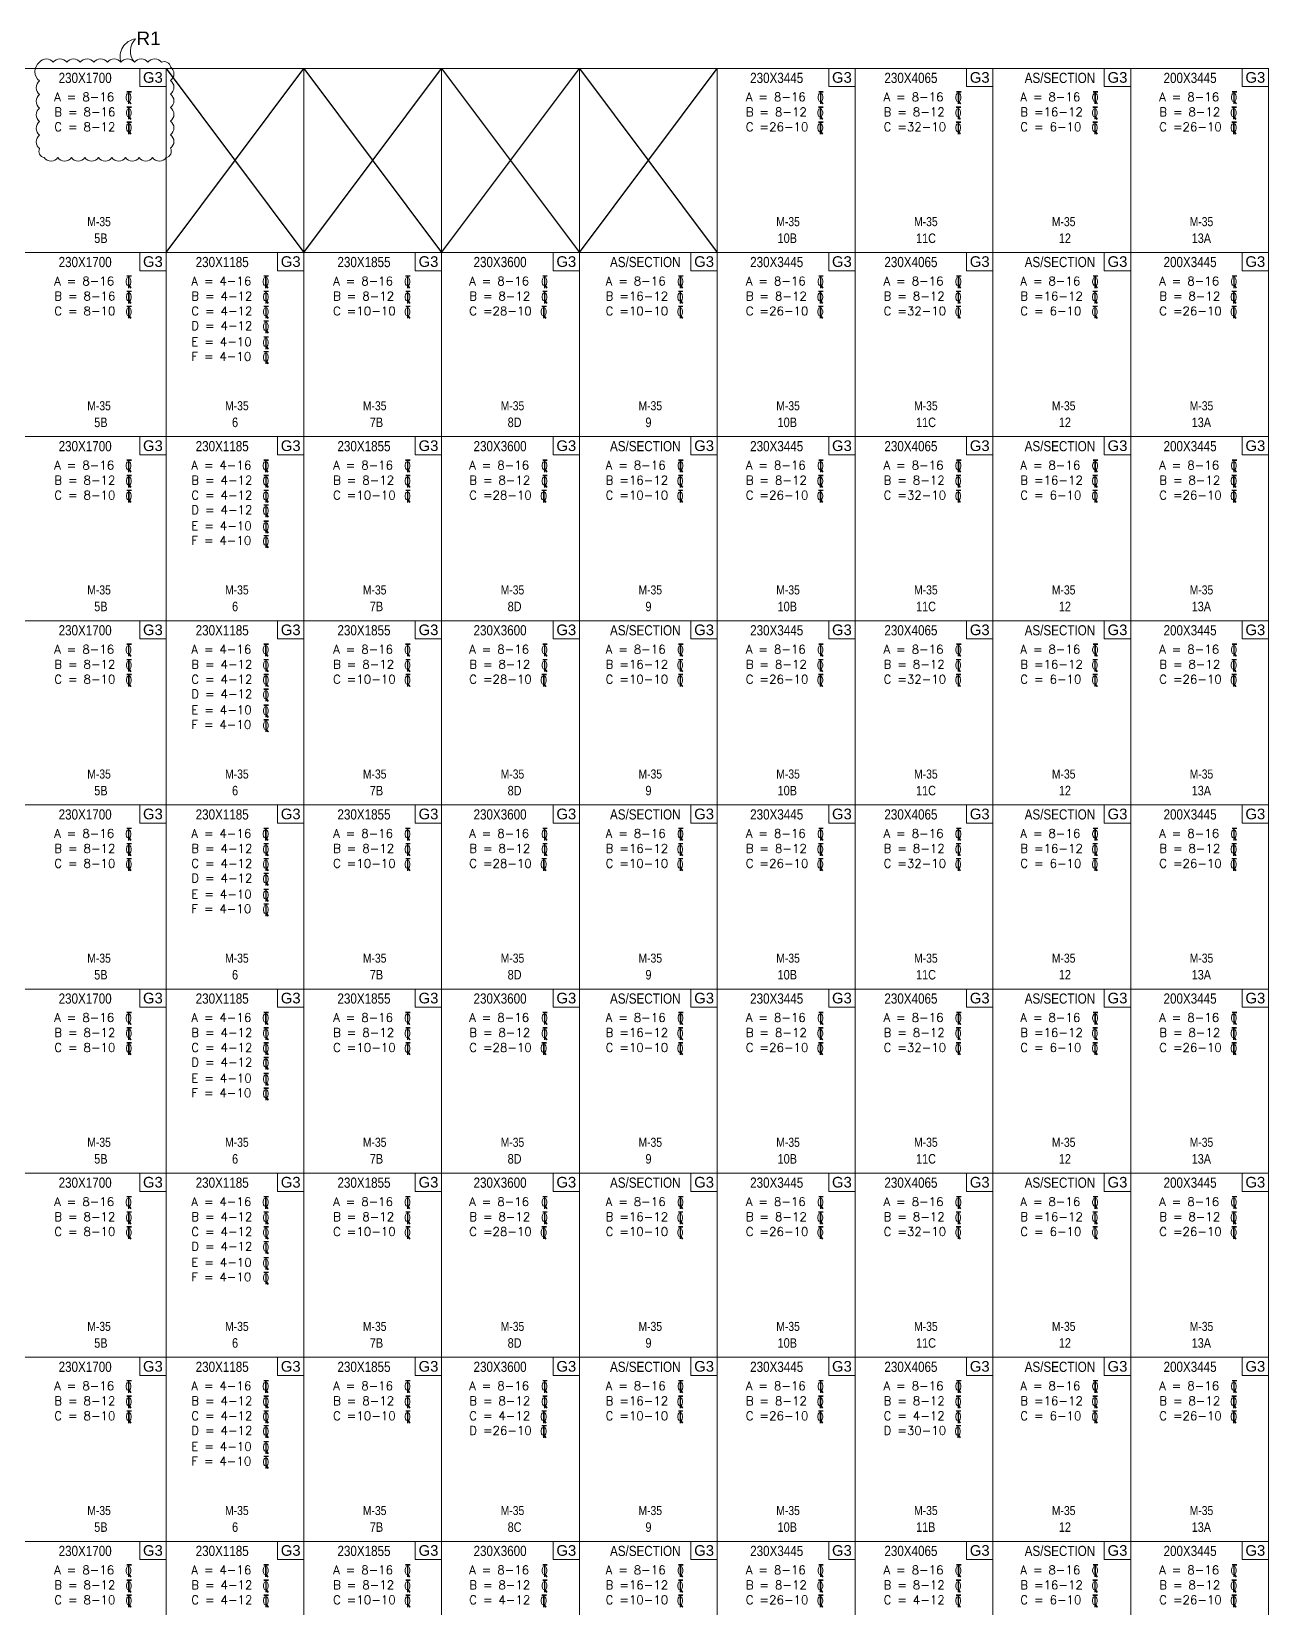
# Model space of a CAD drawing. Header units: millimetres. Extents: x 1363246 to 1691641, y -112430 to 78417.
# Drawn here: x 1585672 to 1613072, y -35166 to -247 of the extents above; entities that cross this region are included whole.
import ezdxf

# ---------------------------------------------------------------- set-up
doc = ezdxf.new("R2010")
doc.units = ezdxf.units.MM
doc.header["$LTSCALE"] = 500
doc.header["$MEASUREMENT"] = 0
for name, color, linetype, lineweight in [('LINE', 7, 'Continuous', 13), ('S - SUNK', 251, 'Continuous', 0), ('TEXT', 7, 'Continuous', 13), ('TEXT 3', 3, 'Continuous', 5), ('TEXT2', 3, 'Continuous', 15), ('TEXT2MM', 3, 'Continuous', 18)]:
    doc.layers.add(name, color=color, linetype=linetype, lineweight=lineweight)
doc.layers.add('T', color=6, linetype='Continuous')
doc.styles.add('3mm', font='arial.ttf')
doc.styles.add('ABHI', font='arial.ttf')
doc.styles.add('RAWAT', font='romand.shx', dxfattribs={"height": 115})
doc.styles.add('RD', font='romand.shx', dxfattribs={"height": 200})
doc.styles.add('TEXT', font='ARIALN.TTF', dxfattribs={"width": 0.8})

# ---------------------------------------------------------------- blocks, each defined once
blk = doc.blocks.new('T')
at = {"layer": 'LINE'}
for p, q in [((-27, 79), (39, 79)), ((-27, 72), (39, 72)), ((-2, 70), (-2, -99)), ((5, 70), (5, -99)), ((1, -61), (31, -100)), ((7, -57), (36, -96))]:
    blk.add_line(p, q, dxfattribs=at)
at = {"layer": 'LINE', "style": 'RAWAT'}
blk.add_text('0', height=115, dxfattribs=at).set_placement((-50, -63))

msp = doc.modelspace()

# ---------------------------------------------------------------- linework, layer by layer
at = {"layer": 'LINE', "color": 3}
for p in [(1565791.1, -1062, -2437250811), (1613071.8, -71371.1, -2437250811)]:
    msp.add_line(p, (1613071.8, -1062, -2437250811), dxfattribs=at)
at = {"layer": 'LINE', "color": 1}
for p, q in [((1588651.8, -71371.1, -2437250811), (1588651.8, -1062, -2437250811)), ((1591704.3, -71371.1, -2437250811), (1591704.3, -1062, -2437250811)), ((1594756.8, -71371.1, -2437250811), (1594756.8, -1062, -2437250811)), ((1597809.3, -71371.1, -2437250811), (1597809.3, -1062, -2437250811)), ((1600861.8, -71371.1, -2437250811), (1600861.8, -1062, -2437250811)), ((1603914.3, -71371.1, -2437250811), (1603914.3, -1062, -2437250811)), ((1606966.8, -71371.1, -2437250811), (1606966.8, -1062, -2437250811)), ((1610019.3, -71371.1, -2437250811), (1610019.3, -1062, -2437250811)), ((1565791.1, -5139.3, -2437250811), (1613071.8, -5139.3, -2437250811)), ((1565791.1, -9216.7, -2437250811), (1613071.8, -9216.7, -2437250811)), ((1565791.1, -13294, -2437250811), (1613071.8, -13294, -2437250811)), ((1565791.1, -17371.3, -2437250811), (1613071.8, -17371.3, -2437250811)), ((1565791.1, -21448.7, -2437250811), (1613071.8, -21448.7, -2437250811)), ((1565791.1, -25526, -2437250811), (1613071.8, -25526, -2437250811)), ((1565791.1, -29603.3, -2437250811), (1613071.8, -29603.3, -2437250811)), ((1565791.1, -33680.6, -2437250811), (1613071.8, -33680.6, -2437250811))]:
    msp.add_line(p, q, dxfattribs=at)
at = {"layer": 'S - SUNK', "color": 1, "ltscale": 10}
msp.add_lwpolyline([(1585851.1, -928.2, -0.5205671), (1586151.1, -928.2, -0.5205671), (1586451.1, -928.2, -0.5205671), (1586751.1, -928.2, -0.5205671), (1587051.1, -928.2, -0.5205671), (1587351.1, -928.2, -0.5205671), (1587651.1, -928.2, -0.5205671), (1587951.1, -928.2, -0.5205671), (1588251.1, -928.2, -0.5205671), (1588551.1, -928.2, -0.5205671), (1588747.9, -1031.5, -0.5205671), (1588747.9, -1331.5, -0.5205671), (1588747.9, -1631.5, -0.5205671), (1588747.9, -1931.5, -0.5205671), (1588747.9, -2231.5, -0.5205671), (1588747.9, -2531.5, -0.5205671), (1588747.9, -2831.5, -0.5205671), (1588653.7, -3037.4, -0.5205671), (1588353.7, -3037.4, -0.5205671), (1588053.7, -3037.4, -0.5205671), (1587753.7, -3037.4, -0.5205671), (1587453.7, -3037.4, -0.5205671), (1587153.7, -3037.4, -0.5205671), (1586853.7, -3037.4, -0.5205671), (1586553.7, -3037.4, -0.5205671), (1586253.7, -3037.4, -0.5205671), (1585953.7, -3037.4, -0.5205671), (1585851.1, -2840, -0.5205671), (1585851.1, -2540, -0.5205671), (1585851.1, -2240, -0.5205671), (1585851.1, -1940, -0.5205671), (1585851.1, -1640, -0.5205671), (1585851.1, -1340, -0.5205671)], format="xyb", close=True, dxfattribs=at)
for centre, radius, start, end in [((1588036.8, -807.7), 404, 98.80091, 197.35263), ((1588250.1, -681.5), 387.6, 135.22387, 219.53088)]:
    msp.add_arc(centre, radius, start, end, dxfattribs=at)
at = {"layer": 'T', "color": 1}
for p, q in [((1588651.8, -5139.3, -2437250811), (1591704.3, -1062, -2437250811)), ((1588651.8, -1062, -2437250811), (1591704.3, -5139.3, -2437250811)), ((1591704.3, -5139.3, -2437250811), (1594756.8, -1062, -2437250811)), ((1591704.3, -1062, -2437250811), (1594756.8, -5139.3, -2437250811)), ((1594756.8, -5139.3, -2437250811), (1597809.3, -1062, -2437250811)), ((1594756.8, -1062, -2437250811), (1597809.3, -5139.3, -2437250811)), ((1597809.3, -5139.3, -2437250811), (1600861.8, -1062, -2437250811)), ((1597809.3, -1062, -2437250811), (1600861.8, -5139.3, -2437250811))]:
    msp.add_line(p, q, dxfattribs=at)
at = {"layer": 'TEXT2', "color": 7, "lineweight": 20, "elevation": -2437250811}
for points in [[(1588651.8, -1062), (1588068, -1062), (1588068, -1465.2), (1588651.8, -1465.2)], [(1603914.3, -1062), (1603330.5, -1062), (1603330.5, -1465.2), (1603914.3, -1465.2)], [(1606966.8, -1062), (1606383, -1062), (1606383, -1465.2), (1606966.8, -1465.2)], [(1610019.3, -1062), (1609435.5, -1062), (1609435.5, -1465.2), (1610019.3, -1465.2)], [(1613071.8, -1062), (1612488.1, -1062), (1612488.1, -1465.2), (1613071.8, -1465.2)], [(1588651.8, -5139.3), (1588068, -5139.3), (1588068, -5542.6), (1588651.8, -5542.6)], [(1591704.3, -5139.3), (1591120.5, -5139.3), (1591120.5, -5542.6), (1591704.3, -5542.6)], [(1594756.8, -5139.3), (1594173, -5139.3), (1594173, -5542.6), (1594756.8, -5542.6)], [(1597809.3, -5139.3), (1597225.5, -5139.3), (1597225.5, -5542.6), (1597809.3, -5542.6)], [(1600861.8, -5139.3), (1600278, -5139.3), (1600278, -5542.6), (1600861.8, -5542.6)], [(1603914.3, -5139.3), (1603330.5, -5139.3), (1603330.5, -5542.6), (1603914.3, -5542.6)], [(1606966.8, -5139.3), (1606383, -5139.3), (1606383, -5542.6), (1606966.8, -5542.6)], [(1610019.3, -5139.3), (1609435.5, -5139.3), (1609435.5, -5542.6), (1610019.3, -5542.6)], [(1613071.8, -5139.3), (1612488.1, -5139.3), (1612488.1, -5542.6), (1613071.8, -5542.6)], [(1588651.8, -9216.7), (1588068, -9216.7), (1588068, -9619.9), (1588651.8, -9619.9)], [(1591704.3, -9216.7), (1591120.5, -9216.7), (1591120.5, -9619.9), (1591704.3, -9619.9)], [(1594756.8, -9216.7), (1594173, -9216.7), (1594173, -9619.9), (1594756.8, -9619.9)], [(1597809.3, -9216.7), (1597225.5, -9216.7), (1597225.5, -9619.9), (1597809.3, -9619.9)], [(1600861.8, -9216.7), (1600278, -9216.7), (1600278, -9619.9), (1600861.8, -9619.9)], [(1603914.3, -9216.7), (1603330.5, -9216.7), (1603330.5, -9619.9), (1603914.3, -9619.9)], [(1606966.8, -9216.7), (1606383, -9216.7), (1606383, -9619.9), (1606966.8, -9619.9)], [(1610019.3, -9216.7), (1609435.5, -9216.7), (1609435.5, -9619.9), (1610019.3, -9619.9)], [(1613071.8, -9216.7), (1612488.1, -9216.7), (1612488.1, -9619.9), (1613071.8, -9619.9)], [(1588651.8, -13294), (1588068, -13294), (1588068, -13697.2), (1588651.8, -13697.2)], [(1591704.3, -13294), (1591120.5, -13294), (1591120.5, -13697.2), (1591704.3, -13697.2)], [(1594756.8, -13294), (1594173, -13294), (1594173, -13697.2), (1594756.8, -13697.2)], [(1597809.3, -13294), (1597225.5, -13294), (1597225.5, -13697.2), (1597809.3, -13697.2)], [(1600861.8, -13294), (1600278, -13294), (1600278, -13697.2), (1600861.8, -13697.2)], [(1603914.3, -13294), (1603330.5, -13294), (1603330.5, -13697.2), (1603914.3, -13697.2)], [(1606966.8, -13294), (1606383, -13294), (1606383, -13697.2), (1606966.8, -13697.2)], [(1610019.3, -13294), (1609435.5, -13294), (1609435.5, -13697.2), (1610019.3, -13697.2)], [(1613071.8, -13294), (1612488.1, -13294), (1612488.1, -13697.2), (1613071.8, -13697.2)], [(1588651.8, -17371.3), (1588068, -17371.3), (1588068, -17774.6), (1588651.8, -17774.6)], [(1591704.3, -17371.3), (1591120.5, -17371.3), (1591120.5, -17774.6), (1591704.3, -17774.6)], [(1594756.8, -17371.3), (1594173, -17371.3), (1594173, -17774.6), (1594756.8, -17774.6)], [(1597809.3, -17371.3), (1597225.5, -17371.3), (1597225.5, -17774.6), (1597809.3, -17774.6)], [(1600861.8, -17371.3), (1600278, -17371.3), (1600278, -17774.6), (1600861.8, -17774.6)], [(1603914.3, -17371.3), (1603330.5, -17371.3), (1603330.5, -17774.6), (1603914.3, -17774.6)], [(1606966.8, -17371.3), (1606383, -17371.3), (1606383, -17774.6), (1606966.8, -17774.6)], [(1610019.3, -17371.3), (1609435.5, -17371.3), (1609435.5, -17774.6), (1610019.3, -17774.6)], [(1613071.8, -17371.3), (1612488.1, -17371.3), (1612488.1, -17774.6), (1613071.8, -17774.6)], [(1588651.8, -21448.7), (1588068, -21448.7), (1588068, -21851.9), (1588651.8, -21851.9)], [(1591704.3, -21448.7), (1591120.5, -21448.7), (1591120.5, -21851.9), (1591704.3, -21851.9)], [(1594756.8, -21448.7), (1594173, -21448.7), (1594173, -21851.9), (1594756.8, -21851.9)], [(1597809.3, -21448.7), (1597225.5, -21448.7), (1597225.5, -21851.9), (1597809.3, -21851.9)], [(1600861.8, -21448.7), (1600278, -21448.7), (1600278, -21851.9), (1600861.8, -21851.9)], [(1603914.3, -21448.7), (1603330.5, -21448.7), (1603330.5, -21851.9), (1603914.3, -21851.9)], [(1606966.8, -21448.7), (1606383, -21448.7), (1606383, -21851.9), (1606966.8, -21851.9)], [(1610019.3, -21448.7), (1609435.5, -21448.7), (1609435.5, -21851.9), (1610019.3, -21851.9)], [(1613071.8, -21448.7), (1612488.1, -21448.7), (1612488.1, -21851.9), (1613071.8, -21851.9)], [(1588651.8, -25526), (1588068, -25526), (1588068, -25929.2), (1588651.8, -25929.2)], [(1591704.3, -25526), (1591120.5, -25526), (1591120.5, -25929.2), (1591704.3, -25929.2)], [(1594756.8, -25526), (1594173, -25526), (1594173, -25929.2), (1594756.8, -25929.2)], [(1597809.3, -25526), (1597225.5, -25526), (1597225.5, -25929.2), (1597809.3, -25929.2)], [(1600861.8, -25526), (1600278, -25526), (1600278, -25929.2), (1600861.8, -25929.2)], [(1603914.3, -25526), (1603330.5, -25526), (1603330.5, -25929.2), (1603914.3, -25929.2)], [(1606966.8, -25526), (1606383, -25526), (1606383, -25929.2), (1606966.8, -25929.2)], [(1610019.3, -25526), (1609435.5, -25526), (1609435.5, -25929.2), (1610019.3, -25929.2)], [(1613071.8, -25526), (1612488.1, -25526), (1612488.1, -25929.2), (1613071.8, -25929.2)], [(1588651.8, -29603.3), (1588068, -29603.3), (1588068, -30006.5), (1588651.8, -30006.5)], [(1591704.3, -29603.3), (1591120.5, -29603.3), (1591120.5, -30006.5), (1591704.3, -30006.5)], [(1594756.8, -29603.3), (1594173, -29603.3), (1594173, -30006.5), (1594756.8, -30006.5)], [(1597809.3, -29603.3), (1597225.5, -29603.3), (1597225.5, -30006.5), (1597809.3, -30006.5)], [(1600861.8, -29603.3), (1600278, -29603.3), (1600278, -30006.5), (1600861.8, -30006.5)], [(1603914.3, -29603.3), (1603330.5, -29603.3), (1603330.5, -30006.5), (1603914.3, -30006.5)], [(1606966.8, -29603.3), (1606383, -29603.3), (1606383, -30006.5), (1606966.8, -30006.5)], [(1610019.3, -29603.3), (1609435.5, -29603.3), (1609435.5, -30006.5), (1610019.3, -30006.5)], [(1613071.8, -29603.3), (1612488.1, -29603.3), (1612488.1, -30006.5), (1613071.8, -30006.5)], [(1588651.8, -33680.6), (1588068, -33680.6), (1588068, -34083.9), (1588651.8, -34083.9)], [(1591704.3, -33680.6), (1591120.5, -33680.6), (1591120.5, -34083.9), (1591704.3, -34083.9)], [(1594756.8, -33680.6), (1594173, -33680.6), (1594173, -34083.9), (1594756.8, -34083.9)], [(1597809.3, -33680.6), (1597225.5, -33680.6), (1597225.5, -34083.9), (1597809.3, -34083.9)], [(1600861.8, -33680.6), (1600278, -33680.6), (1600278, -34083.9), (1600861.8, -34083.9)], [(1603914.3, -33680.6), (1603330.5, -33680.6), (1603330.5, -34083.9), (1603914.3, -34083.9)], [(1606966.8, -33680.6), (1606383, -33680.6), (1606383, -34083.9), (1606966.8, -34083.9)], [(1610019.3, -33680.6), (1609435.5, -33680.6), (1609435.5, -34083.9), (1610019.3, -34083.9)], [(1613071.8, -33680.6), (1612488.1, -33680.6), (1612488.1, -34083.9), (1613071.8, -34083.9)]]:
    msp.add_lwpolyline(points, close=True, dxfattribs=at)

# ---------------------------------------------------------------- block references
at = {"layer": 'TEXT', "color": 3, "xscale": 1.53, "yscale": 1.53, "zscale": 1.53}
for p in [(1587823, -1697.7, 0), (1603150.2, -1697.7, 0), (1606202.7, -1697.7), (1609231.3, -1697.7), (1612307.7, -1697.7, 0), (1587826.2, -2037.9, 0), (1603145, -2037.9, 0), (1606197.5, -2037.9), (1609226, -2037.9), (1612302.5, -2037.9, 0), (1587826.2, -2368.2, 0), (1603145, -2368.2, 0), (1606197.5, -2368.2), (1609226, -2368.2), (1612302.5, -2368.2, 0), (1587823, -5775.1), (1590859.1, -5775.1), (1593999.8, -5775.1, 0), (1597037.4, -5775.1), (1600045.9, -5775.1), (1603150.2, -5775.1), (1606202.7, -5775.1, 0), (1609231.3, -5775.1, 0), (1612307.7, -5775.1, 0), (1587826.2, -6115.3), (1590862.4, -6115.3), (1594003, -6115.3, 0), (1597036.4, -6115.3), (1600040.7, -6115.3), (1603145, -6115.3), (1606197.5, -6115.3, 0), (1609226, -6115.3, 0), (1612302.5, -6115.3, 0), (1587826.2, -6445.6), (1590862.4, -6445.6), (1594003, -6445.6, 0), (1597017.9, -6445.6), (1600040.7, -6445.6), (1603145, -6445.6), (1606197.5, -6445.6, 0), (1609226, -6445.6, 0), (1612302.5, -6445.6, 0), (1590862.4, -6771), (1590862.4, -7125.6), (1590862.4, -7449.8), (1587823, -9852.4, 0), (1590859.1, -9852.4, 0), (1593999.8, -9852.4, 0), (1597037.4, -9852.4, 0), (1600045.9, -9852.4, 0), (1603150.2, -9852.4, 0), (1606202.7, -9852.4, 0), (1609231.3, -9852.4, 0), (1612307.7, -9852.4, 0), (1587826.2, -10192.6, 0), (1590862.4, -10192.6, 0), (1594003, -10192.6, 0), (1597036.4, -10192.6, 0), (1600040.7, -10192.6, 0), (1603145, -10192.6, 0), (1606197.5, -10192.6, 0), (1609226, -10192.6, 0), (1612302.5, -10192.6, 0), (1587826.2, -10522.9, 0), (1590862.4, -10522.9, 0), (1594003, -10522.9, 0), (1597017.9, -10522.9, 0), (1600040.7, -10522.9, 0), (1603145, -10522.9, 0), (1606197.5, -10522.9, 0), (1609226, -10522.9, 0), (1612302.5, -10522.9, 0), (1590862.4, -10848.3, 0), (1590862.4, -11202.9, 0), (1590862.4, -11527.1, 0), (1587823, -13929.7, 0), (1590859.1, -13929.7, 0), (1593999.8, -13929.7, 0), (1597037.4, -13929.7, 0), (1600045.9, -13929.7, 0), (1603150.2, -13929.7), (1606202.7, -13929.7, 0), (1609231.3, -13929.7, 0), (1612307.7, -13929.7, 0), (1587826.2, -14269.9, 0), (1590862.4, -14269.9, 0), (1594003, -14269.9, 0), (1597036.4, -14269.9, 0), (1600040.7, -14269.9, 0), (1603145, -14269.9), (1606197.5, -14269.9, 0), (1609226, -14269.9, 0), (1612302.5, -14269.9, 0), (1587826.2, -14600.2, 0), (1590862.4, -14600.2, 0), (1594003, -14600.2, 0), (1597017.9, -14600.2, 0), (1600040.7, -14600.2, 0), (1603145, -14600.2), (1606197.5, -14600.2, 0), (1609226, -14600.2, 0), (1612302.5, -14600.2, 0), (1590862.4, -14925.7, 0), (1590862.4, -15280.2, 0), (1590862.4, -15604.5, 0), (1587823, -18007.1, 0), (1590859.1, -18007.1), (1593999.8, -18007.1, 0), (1597037.4, -18007.1), (1600045.9, -18007.1, 0), (1603150.2, -18007.1, 0), (1606202.7, -18007.1), (1609231.3, -18007.1, 0), (1612307.7, -18007.1, 0), (1587826.2, -18347.3, 0), (1590862.4, -18347.3), (1594003, -18347.3, 0), (1597036.4, -18347.3), (1600040.7, -18347.3, 0), (1603145, -18347.3, 0), (1606197.5, -18347.3), (1609226, -18347.3, 0), (1612302.5, -18347.3, 0), (1587826.2, -18677.5, 0), (1590862.4, -18677.5), (1594003, -18677.5, 0), (1597017.9, -18677.5), (1600040.7, -18677.5, 0), (1603145, -18677.5, 0), (1606197.5, -18677.5), (1609226, -18677.5, 0), (1612302.5, -18677.5, 0), (1590862.4, -19003), (1590862.4, -19357.6), (1590862.4, -19681.8), (1587823, -22084.4, 0), (1590859.1, -22084.4), (1593999.8, -22084.4, 0), (1597037.4, -22084.4, 0), (1600045.9, -22084.4), (1603150.2, -22084.4, 0), (1606202.7, -22084.4, 0), (1609231.3, -22084.4), (1612307.7, -22084.4, 0), (1587826.2, -22424.6, 0), (1590862.4, -22424.6), (1594003, -22424.6, 0), (1597036.4, -22424.6, 0), (1600040.7, -22424.6), (1603145, -22424.6, 0), (1606197.5, -22424.6, 0), (1609226, -22424.6), (1612302.5, -22424.6, 0), (1587826.2, -22754.9, 0), (1590862.4, -22754.9), (1594003, -22754.9, 0), (1597017.9, -22754.9, 0), (1600040.7, -22754.9), (1603145, -22754.9, 0), (1606197.5, -22754.9, 0), (1609226, -22754.9), (1612302.5, -22754.9, 0), (1590862.4, -23080.3), (1590862.4, -23434.9), (1590862.4, -23759.1), (1587823, -26161.7, 0), (1590859.1, -26161.7), (1593999.8, -26161.7, 0), (1597037.4, -26161.7), (1600045.9, -26161.7), (1603150.2, -26161.7, 0), (1606202.7, -26161.7, 0), (1609231.3, -26161.7), (1612307.7, -26161.7), (1587826.2, -26501.9, 0), (1590862.4, -26501.9), (1594003, -26501.9, 0), (1597036.4, -26501.9), (1600040.7, -26501.9), (1603145, -26501.9, 0), (1606197.5, -26501.9, 0), (1609226, -26501.9), (1612302.5, -26501.9), (1587826.2, -26832.2, 0), (1590862.4, -26832.2), (1594003, -26832.2, 0), (1597017.9, -26832.2), (1600040.7, -26832.2), (1603145, -26832.2, 0), (1606197.5, -26832.2, 0), (1609226, -26832.2), (1612302.5, -26832.2), (1590862.4, -27157.6), (1590862.4, -27512.2), (1590862.4, -27836.5), (1587823, -30239, 0), (1590859.1, -30239), (1593999.8, -30239, 0), (1597037.4, -30239, 0), (1600045.9, -30239), (1603150.2, -30239, 0), (1606202.7, -30239, 0), (1609231.3, -30239), (1612307.7, -30239), (1587826.2, -30579.2, 0), (1590862.4, -30579.2), (1594003, -30579.2, 0), (1597036.4, -30579.2, 0), (1600040.7, -30579.2), (1603145, -30579.2, 0), (1606197.5, -30579.2, 0), (1609226, -30579.2), (1612302.5, -30579.2), (1587826.2, -30909.5, 0), (1590862.4, -30909.5), (1594003, -30909.5, 0), (1597017.9, -30909.5, 0), (1600040.7, -30909.5), (1603145, -30909.5, 0), (1606197.5, -30909.5, 0), (1609226, -30909.5), (1612302.5, -30909.5), (1590862.4, -31235), (1597017.9, -31235, 0), (1606193.8, -31235, 0), (1590862.4, -31589.5), (1590862.4, -31913.8), (1587823, -34316.4, 0), (1590859.1, -34316.4), (1593999.8, -34316.4, 0), (1597037.4, -34316.4), (1600045.9, -34316.4), (1603150.2, -34316.4, 0), (1606202.7, -34316.4, 0), (1609231.3, -34316.4), (1612307.7, -34316.4), (1587826.2, -34656.6, 0), (1590862.4, -34656.6), (1594003, -34656.6, 0), (1597036.4, -34656.6), (1600040.7, -34656.6), (1603145, -34656.6, 0), (1606197.5, -34656.6, 0), (1609226, -34656.6), (1612302.5, -34656.6), (1587826.2, -34986.9, 0), (1590862.4, -34986.9), (1594003, -34986.9, 0), (1597017.9, -34986.9), (1600040.7, -34986.9), (1603145, -34986.9, 0), (1606197.5, -34986.9, 0), (1609226, -34986.9), (1612302.5, -34986.9)]:
    msp.add_blockref('T', p, dxfattribs=at)

# ---------------------------------------------------------------- texts
at = {"layer": 'TEXT', "color": 3, "style": 'RD'}
for s, p in [('A = 8-16', (1586175.2, -1789.8, -245631.4)), ('A = 8-16', (1601493.9, -1789.8, -245631.4)), ('A = 8-16', (1604546.4, -1789.8, -245631.4)), ('A = 8-16', (1607575, -1789.8, -245631.4)), ('A = 8-16', (1610651.4, -1789.8, -245631.4)), ('B = 8-16', (1586175.2, -2123, -245631.4)), ('B = 8-12', (1601493.9, -2123, -245631.4)), ('B = 8-12', (1604546.4, -2123, -245631.4)), ('B =16-12', (1607575, -2123, -245631.4)), ('B = 8-12', (1610651.4, -2123, -245631.4)), ('C = 8-12', (1586175.2, -2453.2, -245631.4)), ('C =26-10', (1601493.9, -2453.2, -245631.4)), ('C =32-10', (1604546.4, -2453.2, -245631.4)), ('C = 6-10', (1607575, -2453.2, -245631.4)), ('C =26-10', (1610651.4, -2453.2, -245631.4)), ('A = 8-16', (1586175.2, -5867.2, -245631.4)), ('A = 4-16', (1589211.3, -5867.2, -245631.4)), ('A = 8-16', (1592352, -5867.2, -245631.4)), ('A = 8-16', (1595366.8, -5867.2, -245631.4)), ('A = 8-16', (1598389.6, -5867.2, -245631.4)), ('A = 8-16', (1601493.9, -5867.2, -245631.4)), ('A = 8-16', (1604546.4, -5867.2, -245631.4)), ('A = 8-16', (1607575, -5867.2, -245631.4)), ('A = 8-16', (1610651.4, -5867.2, -245631.4)), ('B = 8-16', (1586175.2, -6200.3, -245631.4)), ('B = 4-12', (1589211.3, -6200.3, -245631.4)), ('B = 8-12', (1592352, -6200.3, -245631.4)), ('B = 8-12', (1595366.8, -6200.3, -245631.4)), ('B =16-12', (1598389.6, -6200.3, -245631.4)), ('B = 8-12', (1601493.9, -6200.3, -245631.4)), ('B = 8-12', (1604546.4, -6200.3, -245631.4)), ('B =16-12', (1607575, -6200.3, -245631.4)), ('B = 8-12', (1610651.4, -6200.3, -245631.4)), ('C = 8-10', (1586175.2, -6530.6, -245631.4)), ('C = 4-12', (1589211.3, -6530.6, -245631.4)), ('C =10-10', (1592352, -6530.6, -245631.4)), ('C =28-10', (1595366.8, -6530.6, -245631.4)), ('C =10-10', (1598389.6, -6530.6, -245631.4)), ('C =26-10', (1601493.9, -6530.6, -245631.4)), ('C =32-10', (1604546.4, -6530.6, -245631.4)), ('C = 6-10', (1607575, -6530.6, -245631.4)), ('C =26-10', (1610651.4, -6530.6, -245631.4)), ('D = 4-12', (1589211.3, -6856, -245631.4)), ('E = 4-10', (1589211.3, -7210.6, -245631.4)), ('F = 4-10', (1589211.3, -7534.8, -245631.4)), ('A = 8-16', (1586175.2, -9944.5, -245631.4)), ('A = 4-16', (1589211.3, -9944.5, -245631.4)), ('A = 8-16', (1592352, -9944.5, -245631.4)), ('A = 8-16', (1595366.8, -9944.5, -245631.4)), ('A = 8-16', (1598389.6, -9944.5, -245631.4)), ('A = 8-16', (1601493.9, -9944.5, -245631.4)), ('A = 8-16', (1604546.4, -9944.5, -245631.4)), ('A = 8-16', (1607575, -9944.5, -245631.4)), ('A = 8-16', (1610651.4, -9944.5, -245631.4)), ('B = 8-12', (1586175.2, -10277.6, -245631.4)), ('B = 4-12', (1589211.3, -10277.6, -245631.4)), ('B = 8-12', (1592352, -10277.6, -245631.4)), ('B = 8-12', (1595366.8, -10277.6, -245631.4)), ('B =16-12', (1598389.6, -10277.6, -245631.4)), ('B = 8-12', (1601493.9, -10277.6, -245631.4)), ('B = 8-12', (1604546.4, -10277.6, -245631.4)), ('B =16-12', (1607575, -10277.6, -245631.4)), ('B = 8-12', (1610651.4, -10277.6, -245631.4)), ('C = 8-10', (1586175.2, -10607.9, -245631.4)), ('C = 4-12', (1589211.3, -10607.9, -245631.4)), ('C =10-10', (1592352, -10607.9, -245631.4)), ('C =28-10', (1595366.8, -10607.9, -245631.4)), ('C =10-10', (1598389.6, -10607.9, -245631.4)), ('C =26-10', (1601493.9, -10607.9, -245631.4)), ('C =32-10', (1604546.4, -10607.9, -245631.4)), ('C = 6-10', (1607575, -10607.9, -245631.4)), ('C =26-10', (1610651.4, -10607.9, -245631.4)), ('D = 4-12', (1589211.3, -10933.3, -245631.4)), ('E = 4-10', (1589211.3, -11287.9, -245631.4)), ('F = 4-10', (1589211.3, -11612.2, -245631.4)), ('A = 8-16', (1586175.2, -14021.8, -245631.4)), ('A = 4-16', (1589211.3, -14021.8, -245631.4)), ('A = 8-16', (1592352, -14021.8, -245631.4)), ('A = 8-16', (1595366.8, -14021.8, -245631.4)), ('A = 8-16', (1598389.6, -14021.8, -245631.4)), ('A = 8-16', (1601493.9, -14021.8, -245631.4)), ('A = 8-16', (1604546.4, -14021.8, -245631.4)), ('A = 8-16', (1607575, -14021.8, -245631.4)), ('A = 8-16', (1610651.4, -14021.8, -245631.4)), ('B = 8-12', (1586175.2, -14354.9, -245631.4)), ('B = 4-12', (1589211.3, -14354.9, -245631.4)), ('B = 8-12', (1592352, -14354.9, -245631.4)), ('B = 8-12', (1595366.8, -14354.9, -245631.4)), ('B =16-12', (1598389.6, -14354.9, -245631.4)), ('B = 8-12', (1601493.9, -14354.9, -245631.4)), ('B = 8-12', (1604546.4, -14354.9, -245631.4)), ('B =16-12', (1607575, -14354.9, -245631.4)), ('B = 8-12', (1610651.4, -14354.9, -245631.4)), ('C = 8-10', (1586175.2, -14685.2, -245631.4)), ('C = 4-12', (1589211.3, -14685.2, -245631.4)), ('C =10-10', (1592352, -14685.2, -245631.4)), ('C =28-10', (1595366.8, -14685.2, -245631.4)), ('C =10-10', (1598389.6, -14685.2, -245631.4)), ('C =26-10', (1601493.9, -14685.2, -245631.4)), ('C =32-10', (1604546.4, -14685.2, -245631.4)), ('C = 6-10', (1607575, -14685.2, -245631.4)), ('C =26-10', (1610651.4, -14685.2, -245631.4)), ('D = 4-12', (1589211.3, -15010.7, -245631.4)), ('E = 4-10', (1589211.3, -15365.2, -245631.4)), ('F = 4-10', (1589211.3, -15689.5, -245631.4)), ('A = 8-16', (1586175.2, -18099.1, -245631.4)), ('A = 4-16', (1589211.3, -18099.1, -245631.4)), ('A = 8-16', (1592352, -18099.1, -245631.4)), ('A = 8-16', (1595366.8, -18099.1, -245631.4)), ('A = 8-16', (1598389.6, -18099.1, -245631.4)), ('A = 8-16', (1601493.9, -18099.1, -245631.4)), ('A = 8-16', (1604546.4, -18099.1, -245631.4)), ('A = 8-16', (1607575, -18099.1, -245631.4)), ('A = 8-16', (1610651.4, -18099.1, -245631.4)), ('B = 8-12', (1586175.2, -18432.3, -245631.4)), ('B = 4-12', (1589211.3, -18432.3, -245631.4)), ('B = 8-12', (1592352, -18432.3, -245631.4)), ('B = 8-12', (1595366.8, -18432.3, -245631.4)), ('B =16-12', (1598389.6, -18432.3, -245631.4)), ('B = 8-12', (1601493.9, -18432.3, -245631.4)), ('B = 8-12', (1604546.4, -18432.3, -245631.4)), ('B =16-12', (1607575, -18432.3, -245631.4)), ('B = 8-12', (1610651.4, -18432.3, -245631.4)), ('C = 8-10', (1586175.2, -18762.6, -245631.4)), ('C = 4-12', (1589211.3, -18762.6, -245631.4)), ('C =10-10', (1592352, -18762.6, -245631.4)), ('C =28-10', (1595366.8, -18762.6, -245631.4)), ('C =10-10', (1598389.6, -18762.6, -245631.4)), ('C =26-10', (1601493.9, -18762.6, -245631.4)), ('C =32-10', (1604546.4, -18762.6, -245631.4)), ('C = 6-10', (1607575, -18762.6, -245631.4)), ('C =26-10', (1610651.4, -18762.6, -245631.4)), ('D = 4-12', (1589211.3, -19088, -245631.4)), ('E = 4-10', (1589211.3, -19442.6, -245631.4)), ('F = 4-10', (1589211.3, -19766.8, -245631.4)), ('A = 8-16', (1586175.2, -22176.5, -245631.4)), ('A = 4-16', (1589211.3, -22176.5, -245631.4)), ('A = 8-16', (1592352, -22176.5, -245631.4)), ('A = 8-16', (1595366.8, -22176.5, -245631.4)), ('A = 8-16', (1598389.6, -22176.5, -245631.4)), ('A = 8-16', (1601493.9, -22176.5, -245631.4)), ('A = 8-16', (1604546.4, -22176.5, -245631.4)), ('A = 8-16', (1607575, -22176.5, -245631.4)), ('A = 8-16', (1610651.4, -22176.5, -245631.4)), ('B = 8-12', (1586175.2, -22509.6, -245631.4)), ('B = 4-12', (1589211.3, -22509.6, -245631.4)), ('B = 8-12', (1592352, -22509.6, -245631.4)), ('B = 8-12', (1595366.8, -22509.6, -245631.4)), ('B =16-12', (1598389.6, -22509.6, -245631.4)), ('B = 8-12', (1601493.9, -22509.6, -245631.4)), ('B = 8-12', (1604546.4, -22509.6, -245631.4)), ('B =16-12', (1607575, -22509.6, -245631.4)), ('B = 8-12', (1610651.4, -22509.6, -245631.4)), ('C = 8-10', (1586175.2, -22839.9, -245631.4)), ('C = 4-12', (1589211.3, -22839.9, -245631.4)), ('C =10-10', (1592352, -22839.9, -245631.4)), ('C =28-10', (1595366.8, -22839.9, -245631.4)), ('C =10-10', (1598389.6, -22839.9, -245631.4)), ('C =26-10', (1601493.9, -22839.9, -245631.4)), ('C =32-10', (1604546.4, -22839.9, -245631.4)), ('C = 6-10', (1607575, -22839.9, -245631.4)), ('C =26-10', (1610651.4, -22839.9, -245631.4)), ('D = 4-12', (1589211.3, -23165.3, -245631.4)), ('E = 4-10', (1589211.3, -23519.9, -245631.4)), ('F = 4-10', (1589211.3, -23844.1, -245631.4)), ('A = 8-16', (1586175.2, -26253.8, -245631.4)), ('A = 4-16', (1589211.3, -26253.8, -245631.4)), ('A = 8-16', (1592352, -26253.8, -245631.4)), ('A = 8-16', (1595366.8, -26253.8, -245631.4)), ('A = 8-16', (1598389.6, -26253.8, -245631.4)), ('A = 8-16', (1601493.9, -26253.8, -245631.4)), ('A = 8-16', (1604546.4, -26253.8, -245631.4)), ('A = 8-16', (1607575, -26253.8, -245631.4)), ('A = 8-16', (1610651.4, -26253.8, -245631.4)), ('B = 8-12', (1586175.2, -26586.9, -245631.4)), ('B = 4-12', (1589211.3, -26586.9, -245631.4)), ('B = 8-12', (1592352, -26586.9, -245631.4)), ('B = 8-12', (1595366.8, -26586.9, -245631.4)), ('B =16-12', (1598389.6, -26586.9, -245631.4)), ('B = 8-12', (1601493.9, -26586.9, -245631.4)), ('B = 8-12', (1604546.4, -26586.9, -245631.4)), ('B =16-12', (1607575, -26586.9, -245631.4)), ('B = 8-12', (1610651.4, -26586.9, -245631.4)), ('C = 8-10', (1586175.2, -26917.2, -245631.4)), ('C = 4-12', (1589211.3, -26917.2, -245631.4)), ('C =10-10', (1592352, -26917.2, -245631.4)), ('C =28-10', (1595366.8, -26917.2, -245631.4)), ('C =10-10', (1598389.6, -26917.2, -245631.4)), ('C =26-10', (1601493.9, -26917.2, -245631.4)), ('C =32-10', (1604546.4, -26917.2, -245631.4)), ('C = 6-10', (1607575, -26917.2, -245631.4)), ('C =26-10', (1610651.4, -26917.2, -245631.4)), ('D = 4-12', (1589211.3, -27242.7, -245631.4)), ('E = 4-10', (1589211.3, -27597.2, -245631.4)), ('F = 4-10', (1589211.3, -27921.5, -245631.4)), ('A = 8-16', (1586175.2, -30331.1, -245631.4)), ('A = 4-16', (1589211.3, -30331.1, -245631.4)), ('A = 8-16', (1592352, -30331.1, -245631.4)), ('A = 8-16', (1595366.8, -30331.1, -245631.4)), ('A = 8-16', (1598389.6, -30331.1, -245631.4)), ('A = 8-16', (1601493.9, -30331.1, -245631.4)), ('A = 8-16', (1604546.4, -30331.1, -245631.4)), ('A = 8-16', (1607575, -30331.1, -245631.4)), ('A = 8-16', (1610651.4, -30331.1, -245631.4)), ('B = 8-12', (1586175.2, -30664.3, -245631.4)), ('B = 4-12', (1589211.3, -30664.3, -245631.4)), ('B = 8-12', (1592352, -30664.3, -245631.4)), ('B = 8-12', (1595366.8, -30664.3, -245631.4)), ('B =16-12', (1598389.6, -30664.3, -245631.4)), ('B = 8-12', (1601493.9, -30664.3, -245631.4)), ('B = 8-12', (1604546.4, -30664.3, -245631.4)), ('B =16-12', (1607575, -30664.3, -245631.4)), ('B = 8-12', (1610651.4, -30664.3, -245631.4)), ('C = 8-10', (1586175.2, -30994.5, -245631.4)), ('C = 4-12', (1589211.3, -30994.5, -245631.4)), ('C =10-10', (1592352, -30994.5, -245631.4)), ('C = 4-12', (1595366.8, -30994.5, -245631.4)), ('C =10-10', (1598389.6, -30994.5, -245631.4)), ('C =26-10', (1601493.9, -30994.5, -245631.4)), ('C = 4-12', (1604546.4, -30994.5, -245631.4)), ('C = 6-10', (1607575, -30994.5, -245631.4)), ('C =26-10', (1610651.4, -30994.5, -245631.4)), ('D = 4-12', (1589211.3, -31320, -245631.4)), ('D =26-10', (1595366.8, -31320, -245631.4)), ('D =30-10', (1604546.4, -31320, -245631.4)), ('E = 4-10', (1589211.3, -31674.6, -245631.4)), ('F = 4-10', (1589211.3, -31998.8, -245631.4)), ('A = 8-16', (1586175.2, -34408.5, -245631.4)), ('A = 4-16', (1589211.3, -34408.5, -245631.4)), ('A = 8-16', (1592352, -34408.5, -245631.4)), ('A = 8-16', (1595366.8, -34408.5, -245631.4)), ('A = 8-16', (1598389.6, -34408.5, -245631.4)), ('A = 8-16', (1601493.9, -34408.5, -245631.4)), ('A = 8-16', (1604546.4, -34408.5, -245631.4)), ('A = 8-16', (1607575, -34408.5, -245631.4)), ('A = 8-16', (1610651.4, -34408.5, -245631.4)), ('B = 8-12', (1586175.2, -34741.6, -245631.4)), ('B = 4-12', (1589211.3, -34741.6, -245631.4)), ('B = 8-12', (1592352, -34741.6, -245631.4)), ('B = 8-12', (1595366.8, -34741.6, -245631.4)), ('B =16-12', (1598389.6, -34741.6, -245631.4)), ('B = 8-12', (1601493.9, -34741.6, -245631.4)), ('B = 8-12', (1604546.4, -34741.6, -245631.4)), ('B =16-12', (1607575, -34741.6, -245631.4)), ('B = 8-12', (1610651.4, -34741.6, -245631.4)), ('C = 8-10', (1586175.2, -35071.9, -245631.4)), ('C = 4-12', (1589211.3, -35071.9, -245631.4)), ('C =10-10', (1592352, -35071.9, -245631.4)), ('C = 4-12', (1595366.8, -35071.9, -245631.4)), ('C =10-10', (1598389.6, -35071.9, -245631.4)), ('C =26-10', (1601493.9, -35071.9, -245631.4)), ('C = 4-12', (1604546.4, -35071.9, -245631.4)), ('C = 6-10', (1607575, -35071.9, -245631.4)), ('C =26-10', (1610651.4, -35071.9, -245631.4))]:
    msp.add_text(s, height=191.25, dxfattribs=at).set_placement(p)
at = {"layer": 'TEXT 3', "color": 6, "linetype": 'Continuous', "style": 'TEXT'}
for s, height, p in [('230X1700', 225, (1586271.6, -1385.8, -2437250807.1)), ('230X3445', 225, (1601590.3, -1385.8, -2437250807.1)), ('230X4065', 225, (1604563.8, -1385.8, -2437250807.1)), ('AS/SECTION', 225, (1607671.4, -1385.8, -2437250807.1)), ('200X3445', 225, (1610747.8, -1385.8, -2437250807.1)), ('M-35', 200, (1586906.5, -4556.1, -2437250807.1)), ('M-35', 200, (1602169.1, -4556.1, -2437250807.1)), ('M-35', 200, (1605221.6, -4556.1, -2437250807.1)), ('M-35', 200, (1608274.1, -4556.1, -2437250807.1)), ('M-35', 200, (1611326.6, -4556.1, -2437250807.1)), ('230X1700', 225, (1586271.6, -5463.1, -2437250807.1)), ('230X1185', 225, (1589307.7, -5463.1, -2437250807.1)), ('230X1855', 225, (1592448.4, -5463.1, -2437250807.1)), ('230X3600', 225, (1595463.2, -5463.1, -2437250807.1)), ('AS/SECTION', 225, (1598486.1, -5463.1, -2437250807.1)), ('230X3445', 225, (1601590.3, -5463.1, -2437250807.1)), ('230X4065', 225, (1604563.8, -5463.1, -2437250807.1)), ('AS/SECTION', 225, (1607671.4, -5463.1, -2437250807.1)), ('200X3445', 225, (1610747.8, -5463.1, -2437250807.1)), ('M-35', 200, (1586906.5, -8633.5, -2437250807.1)), ('M-35', 200, (1589959.1, -8633.5, -2437250807.1)), ('M-35', 200, (1593011.6, -8633.5, -2437250807.1)), ('M-35', 200, (1596064.1, -8633.5, -2437250807.1)), ('M-35', 200, (1599116.6, -8633.5, -2437250807.1)), ('M-35', 200, (1602169.1, -8633.5, -2437250807.1)), ('M-35', 200, (1605221.6, -8633.5, -2437250807.1)), ('M-35', 200, (1608274.1, -8633.5, -2437250807.1)), ('M-35', 200, (1611326.6, -8633.5, -2437250807.1)), ('230X1700', 225, (1586271.6, -9540.4, -2437250807.1)), ('230X1185', 225, (1589307.7, -9540.4, -2437250807.1)), ('230X1855', 225, (1592448.4, -9540.4, -2437250807.1)), ('230X3600', 225, (1595463.2, -9540.4, -2437250807.1)), ('AS/SECTION', 225, (1598486.1, -9540.4, -2437250807.1)), ('230X3445', 225, (1601590.3, -9540.4, -2437250807.1)), ('230X4065', 225, (1604563.8, -9540.4, -2437250807.1)), ('AS/SECTION', 225, (1607671.4, -9540.4, -2437250807.1)), ('200X3445', 225, (1610747.8, -9540.4, -2437250807.1)), ('M-35', 200, (1586906.5, -12710.8, -2437250807.1)), ('M-35', 200, (1589959.1, -12710.8, -2437250807.1)), ('M-35', 200, (1593011.6, -12710.8, -2437250807.1)), ('M-35', 200, (1596064.1, -12710.8, -2437250807.1)), ('M-35', 200, (1599116.6, -12710.8, -2437250807.1)), ('M-35', 200, (1602169.1, -12710.8, -2437250807.1)), ('M-35', 200, (1605221.6, -12710.8, -2437250807.1)), ('M-35', 200, (1608274.1, -12710.8, -2437250807.1)), ('M-35', 200, (1611326.6, -12710.8, -2437250807.1)), ('230X1700', 225, (1586271.6, -13617.8, -2437250807.1)), ('230X1185', 225, (1589307.7, -13617.8, -2437250807.1)), ('230X1855', 225, (1592448.4, -13617.8, -2437250807.1)), ('230X3600', 225, (1595463.2, -13617.8, -2437250807.1)), ('AS/SECTION', 225, (1598486.1, -13617.8, -2437250807.1)), ('230X3445', 225, (1601590.3, -13617.8, -2437250807.1)), ('230X4065', 225, (1604563.8, -13617.8, -2437250807.1)), ('AS/SECTION', 225, (1607671.4, -13617.8, -2437250807.1)), ('200X3445', 225, (1610747.8, -13617.8, -2437250807.1)), ('M-35', 200, (1586906.5, -16788.1, -2437250807.1)), ('M-35', 200, (1589959.1, -16788.1, -2437250807.1)), ('M-35', 200, (1593011.6, -16788.1, -2437250807.1)), ('M-35', 200, (1596064.1, -16788.1, -2437250807.1)), ('M-35', 200, (1599116.6, -16788.1, -2437250807.1)), ('M-35', 200, (1602169.1, -16788.1, -2437250807.1)), ('M-35', 200, (1605221.6, -16788.1, -2437250807.1)), ('M-35', 200, (1608274.1, -16788.1, -2437250807.1)), ('M-35', 200, (1611326.6, -16788.1, -2437250807.1)), ('AS/SECTION', 225, (1598486.1, -17695.1, -2437250807.1)), ('AS/SECTION', 225, (1607671.4, -17695.1, -2437250807.1)), ('230X1700', 225, (1586271.6, -17695.1, -2437250807.1)), ('230X1185', 225, (1589307.7, -17695.1, -2437250807.1)), ('230X1855', 225, (1592448.4, -17695.1, -2437250807.1)), ('230X3600', 225, (1595463.2, -17695.1, -2437250807.1)), ('230X3445', 225, (1601590.3, -17695.1, -2437250807.1)), ('230X4065', 225, (1604563.8, -17695.1, -2437250807.1)), ('200X3445', 225, (1610747.8, -17695.1, -2437250807.1)), ('M-35', 200, (1586906.5, -20865.4, -2437250807.1)), ('M-35', 200, (1589959.1, -20865.4, -2437250807.1)), ('M-35', 200, (1593011.6, -20865.4, -2437250807.1)), ('M-35', 200, (1596064.1, -20865.4, -2437250807.1)), ('M-35', 200, (1599116.6, -20865.4, -2437250807.1)), ('M-35', 200, (1602169.1, -20865.4, -2437250807.1)), ('M-35', 200, (1605221.6, -20865.4, -2437250807.1)), ('M-35', 200, (1608274.1, -20865.4, -2437250807.1)), ('M-35', 200, (1611326.6, -20865.4, -2437250807.1)), ('230X1700', 225, (1586271.6, -21772.4, -2437250807.1)), ('230X1185', 225, (1589307.7, -21772.4, -2437250807.1)), ('230X1855', 225, (1592448.4, -21772.4, -2437250807.1)), ('230X3600', 225, (1595463.2, -21772.4, -2437250807.1)), ('AS/SECTION', 225, (1598486.1, -21772.4, -2437250807.1)), ('230X3445', 225, (1601590.3, -21772.4, -2437250807.1)), ('230X4065', 225, (1604563.8, -21772.4, -2437250807.1)), ('AS/SECTION', 225, (1607671.4, -21772.4, -2437250807.1)), ('200X3445', 225, (1610747.8, -21772.4, -2437250807.1)), ('M-35', 200, (1586906.5, -24942.8, -2437250807.1)), ('M-35', 200, (1589959.1, -24942.8, -2437250807.1)), ('M-35', 200, (1593011.6, -24942.8, -2437250807.1)), ('M-35', 200, (1596064.1, -24942.8, -2437250807.1)), ('M-35', 200, (1599116.6, -24942.8, -2437250807.1)), ('M-35', 200, (1602169.1, -24942.8, -2437250807.1)), ('M-35', 200, (1605221.6, -24942.8, -2437250807.1)), ('M-35', 200, (1608274.1, -24942.8, -2437250807.1)), ('M-35', 200, (1611326.6, -24942.8, -2437250807.1)), ('230X1700', 225, (1586271.6, -25849.7, -2437250807.1)), ('230X1185', 225, (1589307.7, -25849.7, -2437250807.1)), ('230X1855', 225, (1592448.4, -25849.7, -2437250807.1)), ('230X3600', 225, (1595463.2, -25849.7, -2437250807.1)), ('AS/SECTION', 225, (1598486.1, -25849.7, -2437250807.1)), ('230X3445', 225, (1601590.3, -25849.7, -2437250807.1)), ('230X4065', 225, (1604563.8, -25849.7, -2437250807.1)), ('AS/SECTION', 225, (1607671.4, -25849.7, -2437250807.1)), ('200X3445', 225, (1610747.8, -25849.7, -2437250807.1)), ('M-35', 200, (1586906.5, -29020.1, -2437250807.1)), ('M-35', 200, (1589959.1, -29020.1, -2437250807.1)), ('M-35', 200, (1593011.6, -29020.1, -2437250807.1)), ('M-35', 200, (1596064.1, -29020.1, -2437250807.1)), ('M-35', 200, (1599116.6, -29020.1, -2437250807.1)), ('M-35', 200, (1602169.1, -29020.1, -2437250807.1)), ('M-35', 200, (1605221.6, -29020.1, -2437250807.1)), ('M-35', 200, (1608274.1, -29020.1, -2437250807.1)), ('M-35', 200, (1611326.6, -29020.1, -2437250807.1)), ('230X1700', 225, (1586271.6, -29927.1, -2437250807.1)), ('230X1185', 225, (1589307.7, -29927.1, -2437250807.1)), ('230X1855', 225, (1592448.4, -29927.1, -2437250807.1)), ('230X3600', 225, (1595463.2, -29927.1, -2437250807.1)), ('AS/SECTION', 225, (1598486.1, -29927.1, -2437250807.1)), ('230X3445', 225, (1601590.3, -29927.1, -2437250807.1)), ('230X4065', 225, (1604563.8, -29927.1, -2437250807.1)), ('AS/SECTION', 225, (1607671.4, -29927.1, -2437250807.1)), ('200X3445', 225, (1610747.8, -29927.1, -2437250807.1)), ('M-35', 200, (1586906.5, -33097.4, -2437250807.1)), ('M-35', 200, (1589959.1, -33097.4, -2437250807.1)), ('M-35', 200, (1593011.6, -33097.4, -2437250807.1)), ('M-35', 200, (1596064.1, -33097.4, -2437250807.1)), ('M-35', 200, (1599116.6, -33097.4, -2437250807.1)), ('M-35', 200, (1602169.1, -33097.4, -2437250807.1)), ('M-35', 200, (1605221.6, -33097.4, -2437250807.1)), ('M-35', 200, (1608274.1, -33097.4, -2437250807.1)), ('M-35', 200, (1611326.6, -33097.4, -2437250807.1)), ('230X1700', 225, (1586271.6, -34004.4, -2437250807.1)), ('230X1185', 225, (1589307.7, -34004.4, -2437250807.1)), ('230X1855', 225, (1592448.4, -34004.4, -2437250807.1)), ('230X3600', 225, (1595463.2, -34004.4, -2437250807.1)), ('AS/SECTION', 225, (1598486.1, -34004.4, -2437250807.1)), ('230X3445', 225, (1601590.3, -34004.4, -2437250807.1)), ('230X4065', 225, (1604563.8, -34004.4, -2437250807.1)), ('AS/SECTION', 225, (1607671.4, -34004.4, -2437250807.1)), ('200X3445', 225, (1610747.8, -34004.4, -2437250807.1))]:
    msp.add_text(s, height=height, dxfattribs=at).set_placement(p)
at = {"layer": 'TEXT2', "color": 7, "style": 'ABHI'}
for p in [(1588140.4, -1381, -2437250811), (1603403, -1381, -2437250811), (1606455.5, -1381, -2437250811), (1609508, -1381, -2437250811), (1612560.5, -1381, -2437250811), (1588140.4, -5458.4, -2437250811), (1591192.9, -5458.4, -2437250811), (1594245.4, -5458.4, -2437250811), (1597297.9, -5458.4, -2437250811), (1600350.4, -5458.4, -2437250811), (1603403, -5458.4, -2437250811), (1606455.5, -5458.4, -2437250811), (1609508, -5458.4, -2437250811), (1612560.5, -5458.4, -2437250811), (1588140.4, -9535.7, -2437250811), (1591192.9, -9535.7, -2437250811), (1594245.4, -9535.7, -2437250811), (1597297.9, -9535.7, -2437250811), (1600350.4, -9535.7, -2437250811), (1603403, -9535.7, -2437250811), (1606455.5, -9535.7, -2437250811), (1609508, -9535.7, -2437250811), (1612560.5, -9535.7, -2437250811), (1588140.4, -13613, -2437250811), (1591192.9, -13613, -2437250811), (1594245.4, -13613, -2437250811), (1597297.9, -13613, -2437250811), (1600350.4, -13613, -2437250811), (1603403, -13613, -2437250811), (1606455.5, -13613, -2437250811), (1609508, -13613, -2437250811), (1612560.5, -13613, -2437250811), (1588140.4, -17690.3, -2437250811), (1591192.9, -17690.3, -2437250811), (1594245.4, -17690.3, -2437250811), (1597297.9, -17690.3, -2437250811), (1600350.4, -17690.3, -2437250811), (1603403, -17690.3, -2437250811), (1606455.5, -17690.3, -2437250811), (1609508, -17690.3, -2437250811), (1612560.5, -17690.3, -2437250811), (1588140.4, -21767.7, -2437250811), (1591192.9, -21767.7, -2437250811), (1594245.4, -21767.7, -2437250811), (1597297.9, -21767.7, -2437250811), (1600350.4, -21767.7, -2437250811), (1603403, -21767.7, -2437250811), (1606455.5, -21767.7, -2437250811), (1609508, -21767.7, -2437250811), (1612560.5, -21767.7, -2437250811), (1588140.4, -25845, -2437250811), (1591192.9, -25845, -2437250811), (1594245.4, -25845, -2437250811), (1597297.9, -25845, -2437250811), (1600350.4, -25845, -2437250811), (1603403, -25845, -2437250811), (1606455.5, -25845, -2437250811), (1609508, -25845, -2437250811), (1612560.5, -25845, -2437250811), (1588140.4, -29922.3, -2437250811), (1591192.9, -29922.3, -2437250811), (1594245.4, -29922.3, -2437250811), (1597297.9, -29922.3, -2437250811), (1600350.4, -29922.3, -2437250811), (1603403, -29922.3, -2437250811), (1606455.5, -29922.3, -2437250811), (1609508, -29922.3, -2437250811), (1612560.5, -29922.3, -2437250811), (1588140.4, -33999.7, -2437250811), (1591192.9, -33999.7, -2437250811), (1594245.4, -33999.7, -2437250811), (1597297.9, -33999.7, -2437250811), (1600350.4, -33999.7, -2437250811), (1603403, -33999.7, -2437250811), (1606455.5, -33999.7, -2437250811), (1609508, -33999.7, -2437250811), (1612560.5, -33999.7, -2437250811)]:
    msp.add_text('G3', height=235.81, dxfattribs=at).set_placement(p)
at = {"layer": 'TEXT2MM', "color": 1, "linetype": 'Continuous', "style": '3mm'}
msp.add_text('R1', height=300, dxfattribs=at).set_placement((1587996.4, -546.6))
at = {"layer": 'TEXT2MM', "color": 4, "linetype": 'Continuous', "style": 'TEXT'}
for s, p in [('5B', (1587060.9, -4928.1, -2437250807.1)), ('10B', (1602198.9, -4928.1, -2437250807.1)), ('11C', (1605265.5, -4928.1, -2437250807.1)), ('12', (1608428.4, -4928.1, -2437250807.1)), ('13A', (1611371.2, -4928.1, -2437250807.1)), ('5B', (1587060.9, -9005.4, -2437250807.1)), ('6', (1590113.4, -9005.4, -2437250807.1)), ('7B', (1593165.9, -9005.4, -2437250807.1)), ('8D', (1596218.4, -9005.4, -2437250807.1)), ('9', (1599270.9, -9005.4, -2437250807.1)), ('10B', (1602198.9, -9005.4, -2437250807.1)), ('11C', (1605265.5, -9005.4, -2437250807.1)), ('12', (1608428.4, -9005.4, -2437250807.1)), ('13A', (1611371.2, -9005.4, -2437250807.1)), ('5B', (1587060.9, -13082.8, -2437250807.1)), ('6', (1590113.4, -13082.8, -2437250807.1)), ('7B', (1593165.9, -13082.8, -2437250807.1)), ('8D', (1596218.4, -13082.8, -2437250807.1)), ('9', (1599270.9, -13082.8, -2437250807.1)), ('10B', (1602198.9, -13082.8, -2437250807.1)), ('11C', (1605265.5, -13082.8, -2437250807.1)), ('12', (1608428.4, -13082.8, -2437250807.1)), ('13A', (1611371.2, -13082.8, -2437250807.1)), ('5B', (1587060.9, -17160.1, -2437250807.1)), ('6', (1590113.4, -17160.1, -2437250807.1)), ('7B', (1593165.9, -17160.1, -2437250807.1)), ('8D', (1596218.4, -17160.1, -2437250807.1)), ('9', (1599270.9, -17160.1, -2437250807.1)), ('10B', (1602198.9, -17160.1, -2437250807.1)), ('11C', (1605265.5, -17160.1, -2437250807.1)), ('12', (1608428.4, -17160.1, -2437250807.1)), ('13A', (1611371.2, -17160.1, -2437250807.1)), ('5B', (1587060.9, -21237.4, -2437250807.1)), ('6', (1590113.4, -21237.4, -2437250807.1)), ('7B', (1593165.9, -21237.4, -2437250807.1)), ('8D', (1596218.4, -21237.4, -2437250807.1)), ('9', (1599270.9, -21237.4, -2437250807.1)), ('10B', (1602198.9, -21237.4, -2437250807.1)), ('11C', (1605265.5, -21237.4, -2437250807.1)), ('12', (1608428.4, -21237.4, -2437250807.1)), ('13A', (1611371.2, -21237.4, -2437250807.1)), ('5B', (1587060.9, -25314.8, -2437250807.1)), ('6', (1590113.4, -25314.8, -2437250807.1)), ('7B', (1593165.9, -25314.8, -2437250807.1)), ('8D', (1596218.4, -25314.8, -2437250807.1)), ('9', (1599270.9, -25314.8, -2437250807.1)), ('10B', (1602198.9, -25314.8, -2437250807.1)), ('11C', (1605265.5, -25314.8, -2437250807.1)), ('12', (1608428.4, -25314.8, -2437250807.1)), ('13A', (1611371.2, -25314.8, -2437250807.1)), ('5B', (1587060.9, -29392.1, -2437250807.1)), ('6', (1590113.4, -29392.1, -2437250807.1)), ('7B', (1593165.9, -29392.1, -2437250807.1)), ('8D', (1596218.4, -29392.1, -2437250807.1)), ('9', (1599270.9, -29392.1, -2437250807.1)), ('10B', (1602198.9, -29392.1, -2437250807.1)), ('11C', (1605265.5, -29392.1, -2437250807.1)), ('12', (1608428.4, -29392.1, -2437250807.1)), ('13A', (1611371.2, -29392.1, -2437250807.1)), ('5B', (1587060.9, -33469.4, -2437250807.1)), ('6', (1590113.4, -33469.4, -2437250807.1)), ('7B', (1593165.9, -33469.4, -2437250807.1)), ('8C', (1596218.4, -33469.4, -2437250807.1)), ('9', (1599270.9, -33469.4, -2437250807.1)), ('10B', (1602198.9, -33469.4, -2437250807.1)), ('11B', (1605265.5, -33469.4, -2437250807.1)), ('12', (1608428.4, -33469.4, -2437250807.1)), ('13A', (1611371.2, -33469.4, -2437250807.1))]:
    msp.add_text(s, height=210, dxfattribs=at).set_placement(p)

doc.saveas('drawing.dxf')
